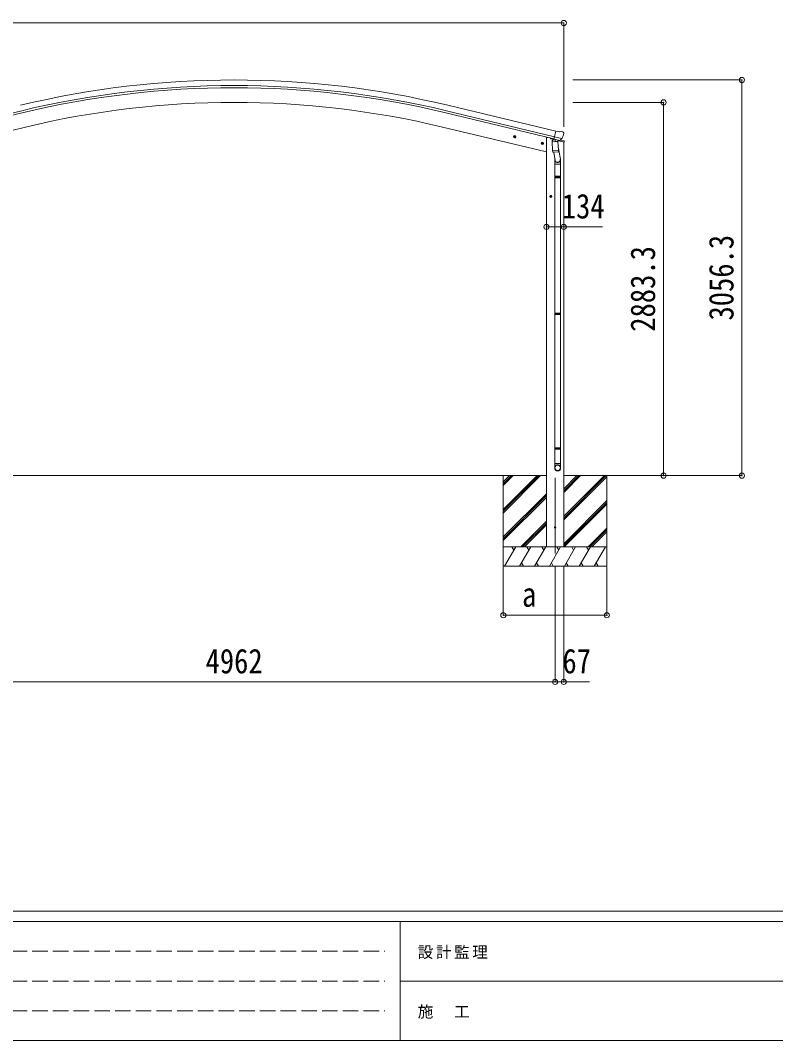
# Model space of a CAD drawing. Units: millimetres at full size, sheet at 1:40. Extents: x -11181 to 11305, y -7804 to 7716.
# Drawn here: x -7472 to -1635, y -7804 to 77 of the extents above; entities that cross this region are included whole.
import ezdxf
from ezdxf.enums import TextEntityAlignment as Align

# ---------------------------------------------------------------- set-up
doc = ezdxf.new("R2010")
doc.units = ezdxf.units.MM
doc.header["$LTSCALE"] = 40
doc.header["$PDMODE"] = 32
doc.header["$PDSIZE"] = 40
doc.linetypes.add('DASHED3', pattern=[4, 3, -1])
for name, color, linetype, lineweight in [('0-0_0', 7, 'Continuous', 9), ('0-1_本体', 4, 'Continuous', 9), ('0-2_部品', 7, 'Continuous', 9), ('0-8_PARTS2', 2, 'Continuous', 9), ('0-A_寸法', 6, 'Continuous', 9), ('F-0_240', 7, 'Continuous', 9)]:
    doc.layers.add(name, color=color, linetype=linetype, lineweight=lineweight)
doc.styles.add('ＭＳ ゴシック', font='')
doc.styles.get('ＭＳ ゴシック').set_extended_font_data('MS Gothic')

msp = doc.modelspace()

# ---------------------------------------------------------------- linework, layer by layer
at = {"layer": '0-0_0'}
for p, q in [((-8234.8, -3439.41), (-3407.18, -3439.41)), ((-3740.18, -3439.41), (-3740.18, -4139.41)), ((-3740.18, -3700.14), (-3479.45, -3439.41)), ((-3740.18, -3714.28), (-3465.31, -3439.41)), ((-3740.18, -3728.43), (-3451.17, -3439.41)), ((-3740.18, -3516.3), (-3663.3, -3439.41)), ((-3740.18, -3502.15), (-3677.44, -3439.41)), ((-3740.18, -3488.01), (-3691.58, -3439.41)), ((-3273.18, -3439.41), (-2852.02, -3439.41)), ((-3273.18, -3753.64), (-2958.95, -3439.41)), ((-3273.18, -3767.78), (-2944.81, -3439.41)), ((-3273.18, -3569.8), (-3142.8, -3439.41)), ((-3273.18, -3555.65), (-3156.94, -3439.41)), ((-3273.18, -3541.51), (-3171.08, -3439.41)), ((-3273.18, -3781.93), (-2940.18, -3448.93)), ((-2940.18, -3439.41), (-2940.18, -4139.41)), ((-3740.18, -3912.27), (-3407.18, -3579.28)), ((-3740.18, -3926.42), (-3407.18, -3593.42)), ((-3740.18, -3940.56), (-3407.18, -3607.56)), ((-3273.18, -3965.77), (-2940.18, -3632.78)), ((-3273.18, -3979.91), (-2940.18, -3646.92)), ((-3268.54, -3989.41), (-2940.18, -3661.06)), ((-3605.19, -3989.41), (-3407.18, -3791.41)), ((-3591.05, -3989.41), (-3407.18, -3805.55)), ((-3576.91, -3989.41), (-3407.18, -3819.69)), ((-3084.69, -3989.41), (-2940.18, -3844.91)), ((-3070.55, -3989.41), (-2940.18, -3859.05)), ((-3056.41, -3989.41), (-2940.18, -3873.19)), ((-2940.18, -3989.41), (-3740.18, -3989.41)), ((-3729.89, -4139.41), (-3643.29, -3989.41)), ((-3658.29, -4015.4), (-3673.29, -3989.41)), ((-3614.42, -4139.41), (-3527.82, -3989.41)), ((-3542.82, -4015.4), (-3557.82, -3989.41)), ((-3498.95, -4139.41), (-3412.35, -3989.41)), ((-3427.35, -4015.4), (-3442.35, -3989.41)), ((-3407.18, -3989.41), (-3273.18, -3989.41)), ((-3383.48, -4139.41), (-3296.88, -3989.41)), ((-3311.88, -4015.4), (-3326.88, -3989.41)), ((-3268.01, -4139.41), (-3181.41, -3989.41)), ((-3196.41, -4015.4), (-3211.41, -3989.41)), ((-3152.54, -4139.41), (-3065.94, -3989.41)), ((-3095.94, -3989.41), (-3080.94, -4015.4)), ((-3037.07, -4139.41), (-2950.47, -3989.41)), ((-3740.18, -4139.41), (-2940.18, -4139.41)), ((-3599.42, -4113.44), (-3584.42, -4139.41)), ((-3483.95, -4113.43), (-3468.95, -4139.41)), ((-3368.48, -4113.43), (-3353.48, -4139.41)), ((-3253.01, -4113.44), (-3238.01, -4139.41)), ((-3137.54, -4113.44), (-3122.54, -4139.41)), ((-3022.07, -4113.44), (-3007.07, -4139.41))]:
    msp.add_line(p, q, dxfattribs=at)
at = {"layer": '0-1_本体'}
for p, q in [((-8297.79, -821.14), (-7462.07, -620.5)), ((-3344.2, -821.14), (-4179.91, -620.5)), ((-3334.12, -779.16), (-4169.83, -578.52)), ((-8293.86, -837.5), (-7458.14, -636.86)), ((-3348.12, -837.5), (-4183.84, -636.86)), ((-8234.8, -939.53), (-7431.76, -746.74)), ((-3407.18, -939.53), (-4210.22, -746.74)), ((-3407.18, -826.41), (-3394.31, -826.41)), ((-3407.18, -826.41), (-3407.18, -3989.41)), ((-3273.18, -862.69), (-3273.18, -3989.41))]:
    msp.add_line(p, q, dxfattribs=at)
for radius in [7073, 7029.83, 7013, 6900]:
    msp.add_arc((-5820.99, -7456.09), radius, 76.5, 103.5, dxfattribs=at)
at = {"layer": '0-2_部品'}
for p, q in [((-3307.39, -783.75), (-3333.33, -777.53)), ((-3307.39, -783.75), (-3294.13, -781.05)), ((-3279.65, -784.24), (-3292.84, -781.08)), ((-3276.56, -786.49), (-3272.7, -792.79)), ((-3661.26, -819.32), (-3641.81, -823.98)), ((-3653.67, -814.45), (-3658.83, -819.9)), ((-3653.87, -831.37), (-3649.2, -811.93)), ((-3646.37, -816.21), (-3653.67, -814.45)), ((-3649.4, -828.85), (-3644.24, -823.4)), ((-3644.24, -823.4), (-3646.37, -816.21)), ((-3439.75, -865.81), (-3444.91, -871.26)), ((-3439.95, -882.73), (-3435.28, -863.28)), ((-3432.45, -867.56), (-3439.75, -865.81)), ((-3374.87, -830.99), (-3374.87, -834.24)), ((-3352.81, -843.48), (-3371.03, -839.1)), ((-3363.47, -860.93), (-3317.78, -857.73)), ((-3358.79, -927.76), (-3363.47, -860.93)), ((-3349.05, -839.16), (-3362.36, -854.48)), ((-3362.36, -854.48), (-3361.92, -860.82)), ((-3348.11, -839.09), (-3349.05, -839.16)), ((-3345.02, -841.57), (-3346.55, -841.2)), ((-3308.32, -850.38), (-3345.02, -841.57)), ((-3286.39, -835.37), (-3343.9, -821.57)), ((-3339.07, -843.39), (-3338.05, -858)), ((-3310.86, -852.39), (-3336.68, -858.82)), ((-3319.55, -854.55), (-3319.33, -857.84)), ((-3317.78, -857.73), (-3313.11, -924.57)), ((-3305.95, -850.85), (-3313.47, -849.05)), ((-3270.31, -863.29), (-3313.24, -852.98)), ((-3310.16, -850.6), (-3310.11, -851.35)), ((-3306.79, -850.74), (-3308.32, -850.38)), ((-3303.24, -850.28), (-3286.87, -835.79)), ((-3299.55, -847.01), (-3272.61, -853.48)), ((-3272.34, -795.07), (-3272.61, -796.22)), ((-3270.31, -856.39), (-3270.31, -863.29)), ((-3447.34, -870.67), (-3427.89, -875.34)), ((-3435.48, -880.2), (-3430.32, -874.76)), ((-3430.32, -874.76), (-3432.45, -867.56)), ((-3358.79, -927.76), (-3313.11, -924.57)), ((-3358.78, -927.76), (-3357.89, -940.46)), ((-3314.09, -939.17), (-3355.79, -942.09)), ((-3350.36, -941.71), (-3339.63, -1005.3)), ((-3314.84, -899.8), (-3298.92, -995.97)), ((-3312.25, -937.04), (-3313.12, -924.57)), ((-3312.64, -938.39), (-3312.64, -938.39)), ((-3342.77, -998.48), (-3342.77, -1033.13)), ((-3296.77, -1033.13), (-3296.77, -998.78)), ((-3342.77, -1033.13), (-3296.77, -1033.13)), ((-3340.77, -1033.13), (-3340.77, -1127.13)), ((-3298.77, -1033.13), (-3298.77, -1127.13)), ((-3342.77, -1129.13), (-3341.77, -1127.13)), ((-3342.77, -1129.13), (-3296.77, -1129.13)), ((-3342.77, -1129.13), (-3342.77, -1137.13)), ((-3342.77, -1137.13), (-3296.77, -1137.13)), ((-3342.77, -1137.13), (-3341.77, -1139.13)), ((-3341.77, -1127.13), (-3297.77, -1127.13)), ((-3341.77, -1139.13), (-3297.77, -1139.13)), ((-3340.77, -1139.13), (-3340.77, -2183.47)), ((-3298.77, -1139.13), (-3298.77, -2183.47)), ((-3296.77, -1129.13), (-3297.77, -1127.13)), ((-3382.98, -1283), (-3362.98, -1283)), ((-3376.73, -1276.5), (-3380.49, -1283)), ((-3369.23, -1276.5), (-3376.73, -1276.5)), ((-3372.98, -1293), (-3372.98, -1273)), ((-3365.48, -1283), (-3369.23, -1276.5)), ((-3369.23, -1289.5), (-3365.48, -1283)), ((-3342.77, -2185.47), (-3341.77, -2183.47)), ((-3342.77, -2185.47), (-3296.77, -2185.47)), ((-3342.77, -2185.47), (-3342.77, -2193.47)), ((-3342.77, -2193.47), (-3296.77, -2193.47)), ((-3342.77, -2193.47), (-3341.77, -2195.47)), ((-3341.77, -2183.47), (-3297.77, -2183.47)), ((-3341.77, -2195.47), (-3297.77, -2195.47)), ((-3340.77, -2195.47), (-3340.77, -3223.51)), ((-3298.77, -2195.47), (-3298.77, -3223.51)), ((-3296.77, -2185.47), (-3297.77, -2183.47)), ((-3342.77, -3225.51), (-3341.77, -3223.51)), ((-3342.77, -3225.51), (-3296.77, -3225.51)), ((-3342.77, -3225.51), (-3342.77, -3233.51)), ((-3341.77, -3223.51), (-3297.77, -3223.51)), ((-3296.77, -3225.51), (-3297.77, -3223.51)), ((-3342.77, -3233.51), (-3296.77, -3233.51)), ((-3342.77, -3233.51), (-3341.77, -3235.51)), ((-3341.77, -3235.51), (-3297.77, -3235.51)), ((-3340.77, -3235.51), (-3340.77, -3345.51)), ((-3298.77, -3235.51), (-3298.77, -3345.51)), ((-3342.77, -3379.65), (-3342.77, -3345.51)), ((-3342.77, -3345.51), (-3296.77, -3345.51)), ((-3296.77, -3379.65), (-3296.77, -3345.51))]:
    msp.add_line(p, q, dxfattribs=at)
for points in [[(-3338.75, -842.98), (-3348.48, -840.64), (-3333.33, -777.53)], [(-3658.83, -819.9), (-3656.7, -827.09), (-3649.4, -828.85)], [(-3338.75, -842.98), (-3338.52, -843.13), (-3313.75, -849.07), (-3313.47, -849.05)], [(-3286.12, -834.8), (-3286.71, -835.64), (-3286.87, -835.79)], [(-3444.91, -871.26), (-3442.78, -878.45), (-3435.48, -880.2)], [(-3296.77, -1129.13), (-3296.77, -1137.13), (-3297.77, -1139.13)], [(-3380.49, -1283), (-3376.73, -1289.5), (-3369.23, -1289.5)], [(-3296.77, -2185.47), (-3296.77, -2193.47), (-3297.77, -2195.47)], [(-3296.77, -3225.51), (-3296.77, -3233.51), (-3297.77, -3235.51)]]:
    msp.add_lwpolyline(points, dxfattribs=at)
for centre, radius in [((-3651.54, -821.65), 8.5), ((-3651.54, -821.65), 7.7), ((-3651.54, -821.65), 6.5), ((-3437.61, -873.01), 8.5), ((-3437.61, -873.01), 7.7), ((-3437.61, -873.01), 6.5), ((-3372.98, -1283), 8.5), ((-3372.98, -1283), 7.7), ((-3372.98, -1283), 6.5)]:
    msp.add_circle(centre, radius, dxfattribs=at)
at = {"layer": '0-2_部品', "color": 4}
msp.add_circle((-3339.78, -3839.41), 5, dxfattribs=at)
at = {"layer": '0-2_部品'}
for centre, radius, start, end in [((-3293.54, -783.99), 3, 76.5, 101.5), ((-3280.82, -789.1), 5, 31.5, 76.5), ((-3369.87, -834.24), 5, 180, 256.5), ((-3346.44, -840.71), 0.5, 221.23754, 256.5), ((-3339.67, -843.47), 0.604, 7.79405, 79.40158), ((-3337.03, -857.85), 1.03, 188.03431, 289.96103), ((-3311.1, -851.42), 1, 284, 4), ((-3309.66, -850.57), 0.5, 76.5, 184), ((-3306.67, -850.26), 0.5, 256.5, 291.76246), ((-3469.42, -748.97), 202.4, 334.90875, 346.5), ((-3273.31, -856.39), 3, 0, 76.5), ((-3355.93, -940.09), 2, 190.53157, 274), ((-3314.23, -937.18), 2, 274, 322.59038), ((-3314.19, -937.21), 1.95, 322.52234, 4.95983), ((-3326.77, -998.78), 30, 0, 2.54858)]:
    msp.add_arc(centre, radius, start, end, dxfattribs=at)
for centre, major_axis, ratio, start_param, end_param in [((-3305.26, -847.93), (0.73, -2.92), 0.997631, 5.8041905, 5.8929484), ((-3305.29, -847.8), (-2.63, 3.16), 0.650902, 2.1145521, 2.1873627), ((-3305.23, -848.03), (0.73, -2.92), 0.997631, 5.965759, 6.7621801), ((-3275.26, -794.35), (1.57, -2.57), 0.99628, 0.7835347, 1.5707963), ((-3319.77, -998.48), (-23, 0), 0.996195, 6.0000678, 10.0103449), ((-3319.77, -998.48), (-21, 0), 0.996195, 0.3319459, 3.3482706), ((-3319.77, -3377.91), (23, 0), 0.996195, 6.2831853, 9.424778), ((-3319.77, -3379.65), (23, 0), 0.996195, 6.2831853, 9.424778), ((-3319.77, -3379.65), (0, -23.43), 0.981806, 4.712389, 7.8539816)]:
    msp.add_ellipse(centre, major_axis=major_axis, ratio=ratio, start_param=start_param, end_param=end_param, dxfattribs=at)
msp.add_ellipse((-3319.77, -3379.65), major_axis=(-21, 0), ratio=0.996195, dxfattribs=at)
at = {"layer": '0-8_PARTS2', "color": 6}
msp.add_line((-8369.3, 56.99), (-3272.28, 56.99), dxfattribs=at)
at = {"layer": '0-8_PARTS2'}
msp.add_line((-3339.78, -4040.35), (-3339.78, -3456.4), dxfattribs=at)
at = {"layer": '0-A_寸法'}
for p, q in [((-3272.28, 56.99), (-3272.28, -745.35)), ((-1895.7, -383.09), (-3202.13, -383.09)), ((-1895.7, -3439.41), (-1895.7, -383.09)), ((-2501.68, -556.09), (-3202.13, -556.09)), ((-2501.68, -3439.41), (-2501.68, -556.09)), ((-3406.78, -1518.17), (-3272.78, -1518.17)), ((-3272.78, -1518.17), (-2972.78, -1518.17)), ((-2501.68, -3439.41), (-2895.92, -3439.41)), ((-1895.7, -3439.41), (-2501.68, -3439.41)), ((-3739.78, -4517.32), (-3739.78, -4142.91)), ((-3339.78, -5032.3), (-3339.78, -4142.91)), ((-3272.78, -5032.3), (-3272.78, -4142.91)), ((-2939.78, -4517.32), (-2939.78, -4142.91)), ((-2939.78, -4517.32), (-3739.78, -4517.32)), ((-8301.8, -5032.3), (-3339.78, -5032.3)), ((-3339.78, -5032.3), (-3272.78, -5032.3)), ((-3272.78, -5032.3), (-3072.78, -5032.3))]:
    msp.add_line(p, q, dxfattribs=at)
for p in [(-3272.28, 56.99), (-1895.7, -383.09), (-2501.68, -556.09), (-3406.78, -1518.17), (-3272.78, -1518.17), (-2501.68, -3439.41), (-1895.7, -3439.41), (-3739.78, -4517.32), (-2939.78, -4517.32), (-3339.78, -5032.3), (-3272.78, -5032.3)]:
    msp.add_point(p, dxfattribs=at)
at = {"layer": 'F-0_240', "color": 5}
for p, q in [((-11180.61, -6803.54), (10739.39, -6803.54)), ((-11180.61, -6883.54), (7183.72, -6883.54)), ((-4536.28, -6883.54), (-4536.28, -7803.54)), ((-4536.28, -7343.54), (3663.72, -7343.54)), ((-11180.61, -7803.54), (10739.39, -7803.54))]:
    msp.add_line(p, q, dxfattribs=at)
at = {"layer": 'F-0_240', "color": 4, "linetype": 'DASHED3'}
for p, q in [((-11060.61, -7113.54), (-4656.28, -7113.54)), ((-11060.61, -7343.54), (-4656.28, -7343.54)), ((-11060.61, -7573.54), (-4656.28, -7573.54))]:
    msp.add_line(p, q, dxfattribs=at)

# ---------------------------------------------------------------- texts
at = {"layer": '0-A_寸法', "color": 7, "style": 'ＭＳ ゴシック', "width": 0.85}
for s, p in [('134', (-3287.78, -1510.17)), ('a', (-3594.78, -4509.32)), ('4962', (-6040.79, -5024.3)), ('67', (-3282.78, -5024.3))]:
    msp.add_text(s, height=190.6, dxfattribs=at).set_placement(p, align=Align.BOTTOM_LEFT)
for s, p in [('3056.3', (-1903.7, -2241.25)), ('2883.3', (-2509.68, -2327.75))]:
    msp.add_text(s, height=190.6, rotation=90, dxfattribs=at).set_placement(p, align=Align.BOTTOM_LEFT)
at = {"layer": 'F-0_240', "char_height": 87.98, "attachment_point": 7, "style": 'ＭＳ ゴシック'}
for s, insert in [('\\T1.17;設計監理', (-4401.18, -7173.54)), ('\\T1.17;施\u3000工', (-4401.18, -7633.54))]:
    msp.add_mtext(s, dxfattribs=dict(at, insert=insert))

doc.saveas('drawing.dxf')
